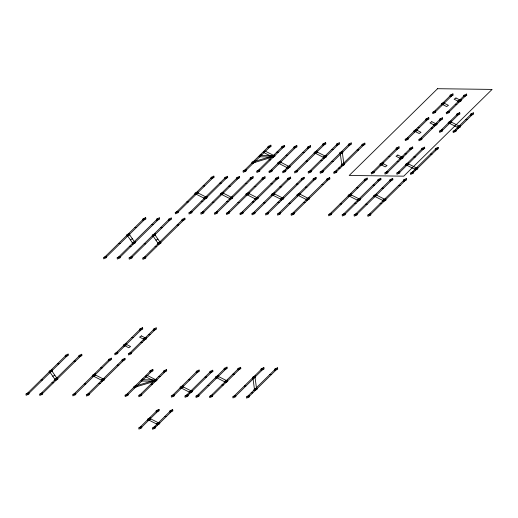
<?xml version="1.0" encoding="UTF-8"?>
<svg xmlns="http://www.w3.org/2000/svg" width="518" height="518" viewBox="0 0 518 518"><rect width="100%" height="100%" fill="white"/><g stroke="black" fill="none" stroke-linecap="round" stroke-linejoin="round"><path stroke-width="0.78" d="M130.368 239.853L132.368 238.792M155.912 240.184L157.919 239.122M52.804 376.275L54.804 375.213M458.812 100.887L460.392 100.906M442.184 103.645L443.777 103.652M455.296 104.332L456.882 104.351M465.598 119.632L467.184 119.652M448.983 122.377L450.569 122.397M434.654 124.605L436.234 124.624M458.1 126.994L459.686 127.014M418.032 127.35L419.619 127.376M431.138 128.05L432.724 128.076M454.59 130.445L456.17 130.465M414.724 130.601L416.323 130.607M331.539 149.598L333.126 149.624M357.09 149.929L358.67 149.955M314.925 152.35L316.504 152.37M340.468 152.68L342.055 152.7M276.761 152.162L278.341 152.188M302.706 152.499L304.286 152.519M404.908 153.807L406.488 153.827M430.439 154.15L432.025 154.17M388.286 156.559L389.873 156.578M260.14 154.914L261.726 154.934M286.085 155.251L287.671 155.27M413.817 156.902L415.404 156.922M272.546 156.3L274.132 156.319M324.041 156.967L325.621 156.986M400.692 157.938L402.279 157.964M269.036 159.751L270.623 159.771M320.525 160.412L322.112 160.431M397.183 161.389L398.769 161.409M306.08 161.027L307.666 161.053M331.63 161.357L333.216 161.383M252.622 162.296L254.215 162.309M278.567 162.633L280.154 162.652M380.769 163.934L382.368 163.947M406.306 164.284L407.886 164.303M342.068 164.672L343.654 164.698M287.684 167.243L289.271 167.262M415.423 168.894L417.003 168.913M338.558 168.123L340.138 168.143M284.175 170.694L285.755 170.713M411.907 172.345L413.493 172.364M219.768 183.1L221.348 183.126M245.312 183.43L246.898 183.456M270.862 183.761L272.442 183.786M296.406 184.091L297.992 184.117M321.956 184.421L323.536 184.447M373.051 185.081L374.631 185.107M398.595 185.412L400.181 185.438M203.147 185.852L204.733 185.871M228.697 186.182L230.277 186.202M254.241 186.512L255.827 186.532M279.791 186.843L281.371 186.862M305.335 187.173L306.921 187.192M356.429 187.833L358.016 187.853M381.98 188.163L383.56 188.183M195.629 193.233L197.216 193.253M221.18 193.564L222.766 193.583M246.723 193.894L248.31 193.913M272.274 194.224L273.86 194.244M297.818 194.554L299.404 194.574M348.912 195.215L350.498 195.234M374.462 195.545L376.042 195.564M204.752 197.844L206.332 197.87M230.296 198.174L231.883 198.2M255.847 198.504L257.427 198.53M281.391 198.834L282.977 198.86M306.934 199.165L308.521 199.19M358.029 199.825L359.615 199.851M383.579 200.155L385.165 200.181M201.237 201.295L202.823 201.314M226.787 201.625L228.367 201.644M252.331 201.955L253.917 201.975M277.881 202.285L279.461 202.305M303.425 202.616L305.011 202.635M354.519 203.276L356.106 203.296M380.063 203.606L381.649 203.626M186.791 201.91L188.377 201.929M212.341 202.24L213.921 202.26M237.885 202.57L239.471 202.59M263.435 202.901L265.015 202.92M288.979 203.231L290.566 203.25M340.073 203.891L341.66 203.911M365.624 204.221L367.204 204.241M151.573 224.644L153.153 224.663M177.117 224.974L178.704 224.993M134.952 227.396L136.538 227.415M160.502 227.726L162.082 227.745M127.434 234.777L129.021 234.796M152.985 235.107L154.565 235.127M133.022 242.858L134.602 242.877M158.566 243.188L160.153 243.207M118.596 243.454L120.182 243.473M144.146 243.784L145.726 243.803M129.506 246.309L131.093 246.328M155.057 246.639L156.637 246.659M148.433 334.686L150.013 334.706M131.812 337.438L133.398 337.458M144.218 338.824L145.804 338.843M140.708 342.269L142.288 342.294M124.294 344.82L125.887 344.826M74.009 361.072L75.589 361.091M57.388 363.817L58.974 363.837M117.21 365.145L118.797 365.164M100.596 367.89L102.175 367.91M49.87 371.199L51.457 371.218M232.893 374.113L234.479 374.138M269.774 374.592L271.354 374.611M93.078 375.272L94.658 375.291M216.278 376.864L217.858 376.884M253.153 377.344L254.739 377.363M158.741 376.431L160.327 376.45M204.992 377.026L206.572 377.046M142.126 379.176L143.706 379.202M188.371 379.778L189.957 379.798M55.458 379.28L57.038 379.305M102.195 379.888L103.775 379.908M154.532 380.562L156.119 380.581M225.395 381.481L226.975 381.501M41.032 379.875L42.618 379.895M51.942 382.731L53.529 382.75M98.679 383.333L100.265 383.352M151.016 384.013L152.603 384.032M221.879 384.926L223.465 384.945M84.233 383.948L85.82 383.974M207.433 385.541L209.019 385.567M244.315 386.02L245.895 386.04M134.609 386.558L136.202 386.57M180.853 387.153L182.44 387.179M254.752 389.335L256.339 389.355M189.97 391.77L191.556 391.789M251.243 392.786L252.823 392.806M186.461 395.221L188.047 395.24M164.925 416.362L166.505 416.388M148.303 419.114L149.89 419.133M157.42 423.73L159.007 423.75M153.911 427.175L155.491 427.201M135.612 385.988L135.198 387.147L155.115 381.151L155.529 379.992L135.612 385.988M253.632 161.72L253.218 162.885L273.135 156.889L273.549 155.73L253.632 161.72M143.544 218.959L104.254 257.53L105.84 257.55L145.131 218.978L143.544 218.959M157.181 219.133L117.897 257.705L119.477 257.731L158.767 219.159L157.181 219.133M169.088 219.289L129.804 257.86L131.384 257.88L170.675 219.308L169.088 219.289M211.739 177.415L175.984 212.522L177.57 212.542L213.325 177.441L211.739 177.415M182.731 219.464L143.441 258.035L145.027 258.061L184.311 219.49L182.731 219.464M225.375 177.596L189.627 212.697L191.207 212.717L226.962 177.616L225.375 177.596M268.732 146.477L243.784 170.972L245.37 170.992L270.318 146.503L268.732 146.477M237.289 177.745L201.534 212.853L203.114 212.872L238.869 177.771L237.289 177.745M260.373 155.478L259.032 156.792L272.675 156.967L274.009 155.653L260.373 155.478M65.98 355.387L26.69 393.958L28.276 393.978L67.567 355.406L65.98 355.387M282.368 146.659L257.42 171.147L259.006 171.173L283.955 146.678L282.368 146.659M250.926 177.927L215.171 213.027L216.757 213.047L252.512 177.946L250.926 177.927M79.617 355.562L40.333 394.133L41.913 394.153L81.203 355.581L79.617 355.562M262.833 178.075L227.078 213.183L228.665 213.202L264.42 178.101L262.833 178.075M294.677 146.814L269.729 171.309L271.315 171.328L296.257 146.834L294.677 146.814M276.47 178.257L240.715 213.358L242.301 213.377L278.056 178.276L276.47 178.257M308.314 146.989L283.365 171.484L284.952 171.503L309.9 147.015L308.314 146.989M288.384 178.406L252.629 213.513L254.208 213.533L289.963 178.432L288.384 178.406M323.51 143.913L295.273 171.639L296.859 171.659L325.097 143.939L323.51 143.913M109.181 359.46L73.427 394.561L75.013 394.58L110.768 359.479L109.181 359.46M140.404 329.001L115.456 353.496L117.042 353.516L141.99 329.021L140.404 329.001M302.02 178.587L266.265 213.688L267.851 213.707L303.6 178.606L302.02 178.587M337.153 144.095L308.916 171.814L310.496 171.834L338.733 144.114L337.153 144.095M122.824 359.634L87.069 394.735L88.649 394.755L124.404 359.654L122.824 359.634M154.04 329.183L129.092 353.671L130.678 353.69L155.627 329.202L154.04 329.183M313.927 178.736L278.172 213.843L279.759 213.863L315.514 178.762L313.927 178.736M349.061 144.244L320.823 171.97L322.41 171.989L350.647 144.269L349.061 144.244M327.564 178.917L291.809 214.018L293.395 214.038L329.15 178.937L327.564 178.917M362.697 144.425L334.46 172.144L336.046 172.164L364.284 144.444L362.697 144.425M437.561 88.707L349.197 175.466L403.736 176.165L492.1 89.413L437.561 88.707M150.719 370.746L125.77 395.234L127.35 395.26L152.298 370.765L150.719 370.746M142.353 379.739L141.019 381.054L154.655 381.229L155.989 379.921L142.353 379.739M164.355 370.92L139.407 395.415L140.993 395.435L165.935 370.94L164.355 370.92M365.022 179.396L329.267 214.504L330.853 214.523L366.608 179.422L365.022 179.396M396.879 148.122L371.93 172.617L373.517 172.636L398.465 148.142L396.879 148.122M426.625 118.92L405.885 139.277L407.472 139.297L428.205 118.939L426.625 118.92M450.783 95.202L433.339 112.322L434.926 112.341L452.369 95.221L450.783 95.202M378.658 179.578L342.903 214.679L344.489 214.698L380.244 179.597L378.658 179.578M410.515 148.297L385.567 172.792L387.153 172.811L412.101 148.316L410.515 148.297M440.261 119.095L419.528 139.452L421.108 139.478L441.848 119.114L440.261 119.095M464.419 95.377L446.982 112.497L448.562 112.523L466.006 95.396L464.419 95.377M390.572 179.727L354.817 214.834L356.397 214.853L392.152 179.752L390.572 179.727M422.41 148.465L397.461 172.96L399.048 172.98L423.996 148.485L422.41 148.465M457.575 113.947L440.145 131.06L441.724 131.08L459.155 113.966L457.575 113.947M156.896 410.677L139.465 427.79L141.051 427.816L158.482 410.703L156.896 410.677M196.963 371.341L172.015 395.836L173.601 395.856L198.549 371.361L196.963 371.341M404.208 179.908L368.453 215.009L370.04 215.028L405.788 179.927L404.208 179.908M436.052 148.64L411.104 173.135L412.684 173.154L437.632 148.666L436.052 148.64M471.212 114.122L453.781 131.235L455.367 131.255L472.798 114.141L471.212 114.122M170.532 410.858L153.101 427.972L154.688 427.991L172.118 410.878L170.532 410.858M210.599 371.516L185.651 396.011L187.238 396.03L212.186 371.535L210.599 371.516M224.864 368.427L196.626 396.153L198.213 396.173L226.45 368.453L224.864 368.427M238.507 368.609L210.269 396.328L211.849 396.348L240.087 368.628L238.507 368.609M261.745 368.907L233.508 396.633L235.094 396.652L263.325 368.926L261.745 368.907M275.382 369.081L247.144 396.807L248.731 396.827L276.968 369.101L275.382 369.081M197.332 192.638L195.513 193.849L204.629 198.465L206.455 197.248L197.332 192.638M265.132 151.088L263.312 152.305L272.429 156.915L274.249 155.704L265.132 151.088M222.882 192.968L221.056 194.179L230.18 198.795L231.999 197.578L222.882 192.968M280.27 162.037L278.451 163.248L287.568 167.864L289.387 166.647L280.27 162.037M248.426 193.298L246.607 194.509L255.724 199.126L257.55 197.908L248.426 193.298M316.627 151.755L314.802 152.965L323.918 157.582L325.744 156.371L316.627 151.755M273.977 193.628L272.151 194.839L281.274 199.456L283.093 198.239L273.977 193.628M299.521 193.959L297.701 195.169L306.818 199.786L308.644 198.569L299.521 193.959M443.894 103.037L442.074 104.254L446.633 106.559L448.452 105.348L443.894 103.037M455.957 97.98L454.131 99.197L458.689 101.502L460.515 100.291L455.957 97.98M416.44 129.992L414.62 131.209L419.179 133.514L420.998 132.304L416.44 129.992M431.798 121.698L429.972 122.915L434.531 125.22L436.357 124.009L431.798 121.698M382.485 163.332L380.659 164.543L385.224 166.848L387.043 165.637L382.485 163.332M397.837 155.037L396.017 156.248L400.576 158.56L402.402 157.343L397.837 155.037M450.686 121.782L448.86 122.999L457.983 127.609L459.803 126.398L450.686 121.782M350.615 194.619L348.795 195.83L357.912 200.447L359.732 199.229L350.615 194.619M126.01 344.211L124.184 345.428L128.742 347.733L130.568 346.523L126.01 344.211M141.362 335.917L139.543 337.134L144.101 339.439L145.921 338.228L141.362 335.917M408.009 163.688L406.183 164.899L415.3 169.516L417.126 168.298L408.009 163.688M94.781 374.676L92.955 375.887L102.072 380.503L103.898 379.293L94.781 374.676M376.165 194.949L374.339 196.16L383.456 200.777L385.282 199.559L376.165 194.949M147.118 375.349L145.293 376.567L154.416 381.177L156.235 379.966L147.118 375.349M182.556 386.558L180.737 387.775L189.853 392.385L191.679 391.174L182.556 386.558M150.006 418.518L148.187 419.729L157.304 424.346L159.123 423.135L150.006 418.518M217.981 376.269L216.155 377.48L225.272 382.096L227.098 380.885L217.981 376.269M129.241 234.246L127.234 235.308L132.809 243.402L134.816 242.34L129.241 234.246M154.785 234.576L152.784 235.638L158.359 243.732L160.36 242.67L154.785 234.576M51.677 370.668L49.67 371.73L55.245 379.823L57.252 378.762L51.677 370.668M270.862 145.176L267.942 146.471L268.188 147.805L271.108 146.51L270.862 145.176M213.869 176.114L210.949 177.409L211.195 178.742L214.115 177.447L213.869 176.114M284.499 145.357L281.578 146.646L281.824 147.98L284.745 146.685L284.499 145.357M254.759 160.981L251.839 162.276L252.091 163.604L255.011 162.315L254.759 160.981M274.676 154.999L271.756 156.287L272.002 157.621L274.922 156.332L274.676 154.999M296.801 145.513L293.887 146.808L294.133 148.135L297.054 146.847L296.801 145.513M227.506 176.295L224.585 177.583L224.831 178.917L227.752 177.622L227.506 176.295M245.914 169.671L242.994 170.966L243.24 172.293L246.16 171.005L245.914 169.671M197.772 191.919L194.852 193.214L195.098 194.541L198.018 193.253L197.772 191.919M145.675 217.657L142.754 218.952L143 220.279L145.921 218.991L145.675 217.657M239.413 176.444L236.493 177.739L236.745 179.073L239.666 177.778L239.413 176.444M310.444 145.688L307.524 146.982L307.77 148.316L310.69 147.021L310.444 145.688M259.55 169.846L256.63 171.141L256.876 172.475L259.796 171.18L259.55 169.846M280.704 161.318L277.784 162.613L278.036 163.941L280.957 162.652L280.704 161.318M325.641 142.612L322.72 143.907L322.967 145.241L325.887 143.946L325.641 142.612M206.876 196.542L203.956 197.837L204.209 199.171L207.122 197.876L206.876 196.542M159.311 217.832L156.391 219.127L156.637 220.454L159.557 219.166L159.311 217.832M253.056 176.625L250.136 177.914L250.382 179.247L253.302 177.952L253.056 176.625M178.114 211.221L175.194 212.509L175.44 213.843L178.36 212.548L178.114 211.221M271.859 170.008L268.939 171.296L269.185 172.63L272.105 171.341L271.859 170.008M129.571 233.463L126.651 234.751L126.904 236.085L129.824 234.796L129.571 233.463M223.316 192.249L220.396 193.544L220.642 194.872L223.562 193.583L223.316 192.249M317.061 151.042L314.141 152.331L314.387 153.665L317.307 152.37L317.061 151.042M339.277 142.793L336.357 144.082L336.609 145.416L339.53 144.121L339.277 142.793M171.218 217.987L168.298 219.282L168.544 220.61L171.464 219.321L171.218 217.987M264.963 176.774L262.043 178.069L262.289 179.403L265.21 178.108L264.963 176.774M289.815 165.941L286.894 167.236L287.14 168.564L290.061 167.275L289.815 165.941M452.913 93.9L449.993 95.189L450.239 96.523L453.159 95.228L452.913 93.9M191.751 211.396L188.83 212.684L189.083 214.018L191.997 212.73L191.751 211.396M285.496 170.182L282.575 171.477L282.822 172.805L285.742 171.516L285.496 170.182M351.191 142.942L348.271 144.237L348.517 145.571L351.437 144.276L351.191 142.942M444.321 102.331L441.401 103.626L441.647 104.953L444.567 103.665L444.321 102.331M232.427 196.872L229.506 198.167L229.752 199.501L232.673 198.206L232.427 196.872M184.855 218.162L181.935 219.457L182.187 220.785L185.107 219.496L184.855 218.162M326.165 155.665L323.245 156.954L323.497 158.288L326.418 156.993L326.165 155.665M278.6 176.955L275.68 178.244L275.926 179.578L278.846 178.283L278.6 176.955M466.55 94.075L463.629 95.364L463.875 96.698L466.796 95.409L466.55 94.075M135.146 241.556L132.226 242.845L132.478 244.179L135.399 242.89L135.146 241.556M203.658 211.551L200.738 212.84L200.99 214.174L203.911 212.879L203.658 211.551M297.403 170.338L294.483 171.626L294.729 172.96L297.649 171.672L297.403 170.338M155.122 233.793L152.201 235.081L152.447 236.415L155.368 235.127L155.122 233.793M248.867 192.579L245.946 193.874L246.192 195.202L249.113 193.913L248.867 192.579M342.605 151.373L339.685 152.661L339.938 153.995L342.858 152.7L342.605 151.373M106.384 256.229L103.464 257.524L103.71 258.851L106.63 257.563L106.384 256.229M460.936 99.585L458.016 100.874L458.268 102.208L461.188 100.913L460.936 99.585M435.47 111.02L432.549 112.315L432.795 113.643L435.716 112.354L435.47 111.02M364.827 143.123L361.907 144.412L362.153 145.746L365.073 144.451L364.827 143.123M290.507 177.104L287.587 178.399L287.84 179.733L290.76 178.438L290.507 177.104M428.749 117.618L425.835 118.907L426.081 120.241L429.001 118.952L428.749 117.618M217.301 211.726L214.381 213.015L214.627 214.348L217.547 213.06L217.301 211.726M311.04 170.513L308.119 171.808L308.372 173.135L311.292 171.846L311.04 170.513M120.021 256.41L117.1 257.699L117.353 259.032L120.273 257.737L120.021 256.41M449.106 111.195L446.186 112.49L446.438 113.818L449.359 112.529L449.106 111.195M257.97 197.203L255.05 198.498L255.303 199.831L258.217 198.536L257.97 197.203M304.144 177.285L301.23 178.574L301.476 179.908L304.396 178.613L304.144 177.285M160.697 241.887L157.776 243.175L158.022 244.509L160.943 243.22L160.697 241.887M229.209 211.881L226.288 213.17L226.534 214.504L229.455 213.209L229.209 211.881M322.954 170.668L320.033 171.957L320.279 173.29L323.2 172.002L322.954 170.668M442.391 117.793L439.471 119.088L439.717 120.416L442.637 119.127L442.391 117.793M416.867 129.286L413.947 130.581L414.193 131.909L417.113 130.62L416.867 129.286M274.411 192.91L271.49 194.205L271.736 195.532L274.657 194.244L274.411 192.91M131.928 256.559L129.014 257.854L129.26 259.181L132.181 257.893L131.928 256.559M344.198 163.377L341.278 164.666L341.524 166L344.444 164.705L344.198 163.377M459.699 112.646L456.779 113.934L457.031 115.268L459.952 113.973L459.699 112.646M436.778 123.303L433.857 124.592L434.11 125.926L437.024 124.637L436.778 123.303M316.058 177.434L313.137 178.729L313.384 180.063L316.304 178.768L316.058 177.434M408.016 137.976L405.095 139.271L405.341 140.598L408.262 139.31L408.016 137.976M242.845 212.056L239.925 213.345L240.171 214.679L243.091 213.39L242.845 212.056M336.59 170.843L333.67 172.138L333.916 173.465L336.836 172.177L336.59 170.843M451.12 121.07L448.2 122.358L448.446 123.692L451.366 122.403L451.12 121.07M145.571 256.74L142.651 258.029L142.897 259.363L145.817 258.068L145.571 256.74M473.342 112.82L470.422 114.109L470.668 115.443L473.588 114.154L473.342 112.82M283.521 197.533L280.601 198.828L280.847 200.162L283.767 198.867L283.521 197.533M399.009 146.821L396.089 148.109L396.335 149.443L399.255 148.154L399.009 146.821M329.694 177.616L326.774 178.904L327.02 180.238L329.94 178.943L329.694 177.616M421.652 138.151L418.732 139.446L418.984 140.773L421.898 139.484L421.652 138.151M254.752 212.212L251.832 213.5L252.085 214.834L255.005 213.539L254.752 212.212M442.268 129.759L439.348 131.048L439.601 132.381L442.521 131.086L442.268 129.759M299.954 193.24L297.041 194.535L297.287 195.862L300.207 194.574L299.954 193.24M460.23 125.693L457.31 126.981L457.556 128.315L460.476 127.027L460.23 125.693M412.645 146.995L409.725 148.29L409.971 149.618L412.891 148.329L412.645 146.995M268.395 212.386L265.475 213.675L265.721 215.009L268.641 213.72L268.395 212.386M455.911 129.934L452.991 131.222L453.237 132.556L456.157 131.268L455.911 129.934M382.912 162.626L379.992 163.915L380.238 165.248L383.158 163.96L382.912 162.626M309.065 197.863L306.144 199.158L306.391 200.492L309.311 199.197L309.065 197.863M402.823 156.637L399.902 157.932L400.149 159.266L403.069 157.971L402.823 156.637M424.54 147.164L421.62 148.459L421.866 149.786L424.786 148.498L424.54 147.164M280.303 212.542L277.383 213.83L277.629 215.164L280.549 213.869L280.303 212.542M374.061 171.316L371.141 172.604L371.387 173.938L374.307 172.643L374.061 171.316M367.152 178.095L364.232 179.39L364.478 180.724L367.398 179.429L367.152 178.095M438.176 147.339L435.256 148.634L435.508 149.967L438.422 148.672L438.176 147.339M293.939 212.717L291.019 214.005L291.265 215.339L294.185 214.051L293.939 212.717M387.697 171.49L384.777 172.779L385.023 174.113L387.943 172.824L387.697 171.49M408.443 162.969L405.523 164.264L405.769 165.592L408.689 164.303L408.443 162.969M380.788 178.276L377.868 179.565L378.114 180.899L381.034 179.604L380.788 178.276M399.592 171.659L396.671 172.947L396.917 174.281L399.838 172.993L399.592 171.659M351.049 193.9L348.135 195.195L348.381 196.523L351.301 195.234L351.049 193.9M392.696 178.425L389.776 179.72L390.028 181.054L392.942 179.759L392.696 178.425M417.547 167.592L414.627 168.887L414.879 170.215L417.799 168.926L417.547 167.592M413.228 171.834L410.308 173.129L410.56 174.456L413.481 173.167L413.228 171.834M360.159 198.524L357.239 199.819L357.485 201.152L360.405 199.857L360.159 198.524M406.332 178.606L403.412 179.895L403.664 181.229L406.585 179.934L406.332 178.606M331.397 213.202L328.477 214.491L328.723 215.825L331.643 214.53L331.397 213.202M376.599 194.231L373.679 195.526L373.925 196.853L376.845 195.564L376.599 194.231M345.033 213.377L342.113 214.666L342.359 216L345.279 214.711L345.033 213.377M385.709 198.854L382.789 200.149L383.035 201.483L385.955 200.188L385.709 198.854M356.941 213.533L354.021 214.821L354.273 216.155L357.193 214.86L356.941 213.533M370.584 213.707L367.663 214.996L367.91 216.33L370.83 215.041L370.584 213.707M68.111 354.085L65.19 355.374L65.436 356.708L68.357 355.413L68.111 354.085M81.747 354.26L78.827 355.549L79.073 356.883L81.993 355.594L81.747 354.26M142.534 327.7L139.614 328.995L139.86 330.322L142.78 329.034L142.534 327.7M52.007 369.891L49.087 371.179L49.34 372.513L52.26 371.218L52.007 369.891M156.171 327.881L153.25 329.17L153.496 330.503L156.417 329.208L156.171 327.881M126.431 343.505L123.511 344.8L123.763 346.128L126.683 344.839L126.431 343.505M146.348 337.522L143.428 338.811L143.674 340.145L146.594 338.856L146.348 337.522M57.582 377.978L54.662 379.273L54.914 380.607L57.835 379.312L57.582 377.978M117.586 352.195L114.666 353.49L114.912 354.817L117.832 353.529L117.586 352.195M28.82 392.657L25.9 393.945L26.146 395.279L29.066 393.984L28.82 392.657M111.312 358.158L108.391 359.447L108.638 360.781L111.558 359.486L111.312 358.158M131.222 352.37L128.302 353.665L128.548 354.992L131.468 353.703L131.222 352.37M42.457 392.832L39.536 394.12L39.789 395.454L42.703 394.166L42.457 392.832M124.948 358.333L122.028 359.621L122.28 360.955L125.201 359.667L124.948 358.333M95.215 373.964L92.295 375.252L92.541 376.586L95.461 375.291L95.215 373.964M104.319 378.587L101.398 379.875L101.651 381.209L104.571 379.914L104.319 378.587M75.557 393.259L72.637 394.548L72.883 395.881L75.803 394.593L75.557 393.259M89.193 393.434L86.273 394.729L86.525 396.056L89.446 394.768L89.193 393.434M152.842 369.444L149.922 370.733L150.175 372.066L153.095 370.771L152.842 369.444M166.479 369.619L163.565 370.907L163.811 372.241L166.731 370.953L166.479 369.619M136.746 385.25L133.825 386.538L134.071 387.872L136.992 386.577L136.746 385.25M156.663 379.26L153.742 380.555L153.988 381.883L156.909 380.594L156.663 379.26M127.894 393.939L124.974 395.228L125.227 396.561L128.147 395.266L127.894 393.939M141.537 394.114L138.617 395.402L138.863 396.736L141.783 395.441L141.537 394.114M199.093 370.04L196.173 371.328L196.419 372.662L199.339 371.374L199.093 370.04M212.73 370.215L209.809 371.51L210.055 372.837L212.976 371.548L212.73 370.215M182.99 385.845L180.076 387.134L180.322 388.468L183.242 387.179L182.99 385.845M226.994 367.126L224.074 368.421L224.32 369.755L227.24 368.46L226.994 367.126M174.145 394.535L171.225 395.823L171.471 397.157L174.391 395.869L174.145 394.535M218.415 375.556L215.494 376.845L215.741 378.179L218.661 376.884L218.415 375.556M240.63 367.307L237.71 368.596L237.963 369.93L240.883 368.635L240.63 367.307M192.1 390.468L189.18 391.763L189.426 393.091L192.346 391.802L192.1 390.468M187.781 394.71L184.861 395.998L185.107 397.332L188.028 396.043L187.781 394.71M159.026 409.375L156.106 410.67L156.352 412.004L159.272 410.709L159.026 409.375M227.519 380.18L224.598 381.468L224.851 382.802L227.771 381.507L227.519 380.18M198.757 394.852L195.836 396.14L196.082 397.474L199.003 396.186L198.757 394.852M150.44 417.806L147.52 419.094L147.772 420.428L150.693 419.133L150.44 417.806M263.869 367.605L260.955 368.894L261.201 370.228L264.122 368.939L263.869 367.605M172.662 409.557L169.742 410.845L169.988 412.179L172.908 410.884L172.662 409.557M212.393 395.027L209.473 396.322L209.725 397.649L212.645 396.361L212.393 395.027M255.29 376.029L252.37 377.324L252.622 378.652L255.542 377.363L255.29 376.029M141.595 426.489L138.675 427.784L138.921 429.118L141.841 427.823L141.595 426.489M277.512 367.78L274.592 369.075L274.838 370.402L277.758 369.114L277.512 367.78M159.55 422.429L156.63 423.718L156.876 425.051L159.797 423.756L159.55 422.429M155.232 426.67L152.311 427.959L152.557 429.292L155.478 427.998L155.232 426.67M235.638 395.331L232.718 396.62L232.964 397.954L235.884 396.659L235.638 395.331M256.883 388.034L253.962 389.329L254.208 390.656L257.129 389.368L256.883 388.034M249.275 395.506L246.354 396.794L246.6 398.128L249.521 396.84L249.275 395.506M342.294 152.247L340.229 153.134L341.828 165.132L343.894 164.238L342.294 152.247M254.979 376.903L252.913 377.797L254.513 389.789L256.578 388.901L254.979 376.903"/></g></svg>
